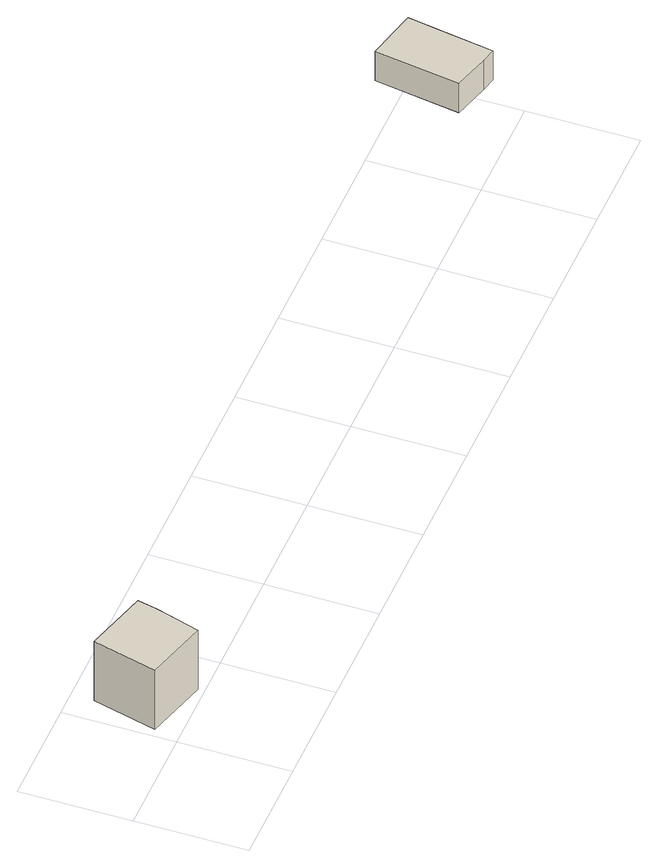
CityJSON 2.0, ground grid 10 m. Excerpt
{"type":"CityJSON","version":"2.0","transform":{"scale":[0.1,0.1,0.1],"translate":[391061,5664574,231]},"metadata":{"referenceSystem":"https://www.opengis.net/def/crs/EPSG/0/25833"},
"CityObjects":{
"building1":{"type":"Building","attributes":{"Gemeindeschluessel":"14627100","BezugspunktDach":"2200","function":"31001_9998","measuredHeight":7.64,"storeysAboveGround":3},"geometry":[{"type":"Solid","lod":"1","boundaries":[[[[0,1,2,3,4]],[[5,6,7,8,9]],[[5,9,4,3]],[[6,5,3,2]],[[7,6,2,1]],[[8,7,1,0]],[[9,8,0,4]]]]}]},
"building2":{"type":"Building","attributes":{"Gemeindeschluessel":"14627100","BezugspunktDach":"2200","function":"31001_9998","measuredHeight":3.72,"storeysAboveGround":1},"geometry":[{"type":"Solid","lod":"1","boundaries":[[[[10,11,12,13,14,15]],[[16,17,18,19,20,21]],[[16,21,15,14]],[[17,16,14,13]],[[18,17,13,12]],[[19,18,12,11]],[[20,19,11,10]],[[21,20,10,15]]]]}]}
},
"vertices":[
[65,6,74],[77,46,74],[81,64,74],[23,80,74],[8,22,74],[23,80,9],[81,64,9],[77,46,9],[65,6,9],[8,22,9],
[732,10,121],[745,7,121],[752,50,121],[758,85,121],[711,96,121],[699,19,121],[711,96,89],[758,85,89],[752,50,89],[745,7,89],[732,10,89],[699,19,89]
]}
